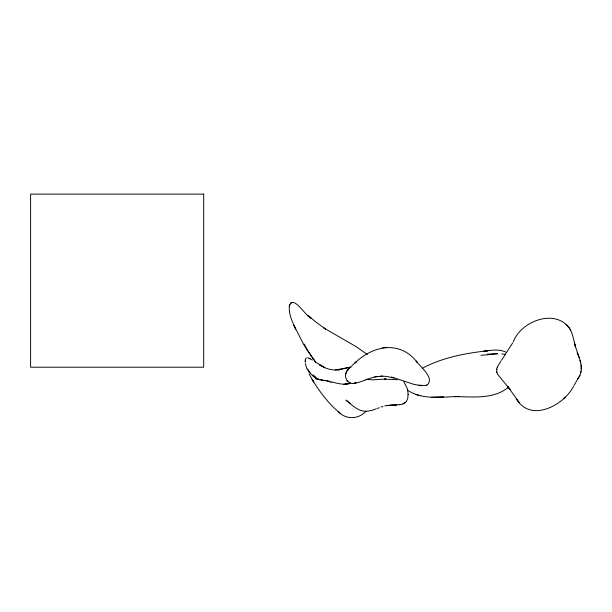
<?xml version="1.0" encoding="UTF-8"?>
<svg xmlns="http://www.w3.org/2000/svg" width="612" height="612" viewBox="0 0 612 612"><rect width="100%" height="100%" fill="white"/><g stroke="black" fill="none" stroke-linecap="round" stroke-linejoin="round"><path stroke-width="0.92" d="M577.56 379.165C583.718 371.568 581.239 360.873 577.101 353.002M496.707 369.533L497.196 367.299M581.301 369.304L581.132 365.058M345.826 373.856L347.18 370.956L349.682 367.736C341.381 373.817 346.446 386.241 356.092 383.013L353.782 383.257C362.105 382.401 369.434 377.397 377.78 376.411L374.72 377.023M305.334 359.604L305.243 362.097L305.564 358.846L306.428 357.928M289.461 305.725C288.336 313.964 292.444 321.874 295.688 329.195L293.89 325.209L303.055 343.278L306.964 349.758L315.387 361.562M289.736 304.562L289.262 306.597C292.873 292.865 306.52 317.712 311.087 318.194L307.821 315.211L315.685 321.927L325.584 329.072L323.916 328.047L356.253 346.698L367.292 354.486M580.367 373.45L581.094 371.392M406.666 400.937L407.806 398.19L408.036 394.266M579.939 375.324L574.033 385.308M496.753 369.028L496.829 372.379M497.327 367.009L500.945 361.118M513.284 341.748C521.462 320.321 557.257 307.561 570.69 330.182M512.711 342.85L501.503 360.284M573.597 386.287C563.736 405.473 530.543 423.068 516.352 398.779L519.228 402.612M406.399 401.403L403.048 403.805M405.152 402.635L404.44 403.362M351.938 365.555L356.368 361.776L354.96 362.901C373.198 345.512 399.781 340.05 417.109 362.159L416.068 361.042C420.062 366.519 435.553 378.522 426.763 385.223M565.243 397.28L563.728 398.718L564.83 397.678M366.091 411.057C358.992 419.381 346.117 419.878 338.597 411.968L340.7 413.651M508.411 387.281C493.31 399.621 472.984 396.691 454.938 396.63L459.069 396.477C441.925 396.813 422.8 400.317 407.6 390.265M291.411 302.611L290.891 302.925L291.717 302.496M422.77 368.049C442.912 357.408 465.434 353.208 487.863 350.76L483.84 351.288C491.069 350.202 498.902 348.901 505.81 352.068M377.313 408.449L379.218 407.737M376.357 408.801L371.744 410.468M381.1 407.049L382.967 406.422M350.408 383.066L343.615 384.512L350.454 383.357C344.181 385.124 337.656 383.701 331.597 381.789M371.132 410.392L369.135 410.92A17.167 13.433 -43.4 0 1 366.098 411.287C357.867 411.417 351.915 404.838 345.941 400.126L350.439 403.423M349.039 367.605L350.645 367.177M338.405 369.969L351.801 366.71M426.954 385.024L424.705 385.552L418.899 385.185M400.676 404.563L394.319 404.983M384.81 405.878L392.338 404.853M349.628 367.384L335.422 369.969M386.715 347.272L382.431 347.861M376.273 376.701L382.76 376.288M386.333 405.511L396.882 405.014M487.297 354.218L497.495 353.422M480.917 355.312L497.479 353.927M339.308 369.755C332.385 370.765 325.377 368.722 319.625 364.874L324.819 367.713L315.257 361.899M392.935 404.991L395.819 404.784M435.507 397.287L443.593 397.089L431.605 397.188M321.675 380.312L326.38 380.656L331.467 382.469M380.633 375.929L387.358 376.556L394.067 378.071M501.894 353.912L504.992 354.363M397.203 379.7L384.474 379.119L385.988 379.035L373.442 379.853L365.892 379.333M399.46 404.708L403.92 403.721A7.352 5.485 84.1 0 0 404.456 403.392M421.744 385.782L415.517 384.65M321.996 379.884C315.165 380.014 310.735 374.315 307.622 368.914M307.744 357.752L312.342 360.017M415.724 394.449L419.916 395.627M414.974 384.719L391.443 376.977M315.639 378.92L330.09 381.375M317.314 378.706L318.99 379.302M309.052 358.112L310.093 358.624M339.163 412.412C328.162 403.3 319.586 391.535 312.12 379.432L313.719 382.064L309.022 373.863M312.916 374.842L316.327 377.604M566.184 324.398C572.587 329.845 573.13 338.841 575.379 346.384L574.477 343.018L575.563 346.897M347.096 380.855L347.853 381.651M518.846 402.099L507.585 386.187L510.056 389.561L497.801 374.49M307.721 369.816L309.917 373.091M403.813 381.681L407.324 388.674L408.288 394.686M497.479 374.07L496.799 371.951M579.916 360.407L580.765 362.786M579.419 358.15L574.492 343.898M306.819 368.761L305.403 363.505M315.585 362.266A159.388 153.964 5.7 0 1 304.141 344.105M203.697 194.111L30.6 194.111L30.6 367.208L203.697 367.208L203.697 194.111"/></g></svg>
